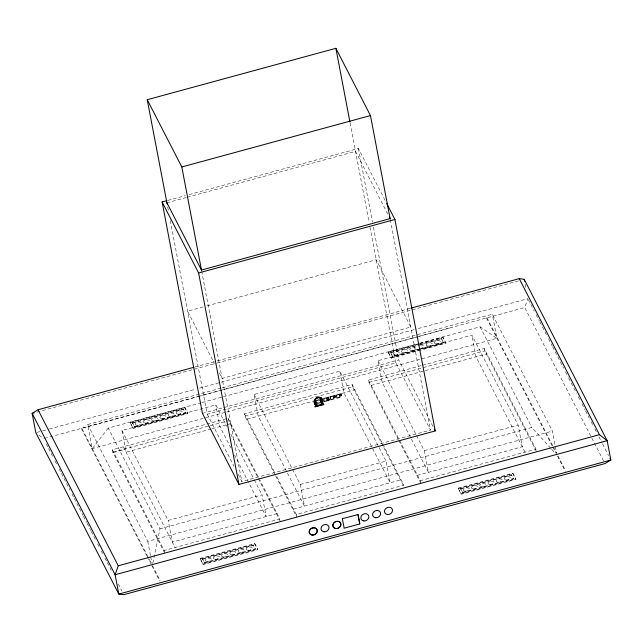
<?xml version="1.0" encoding="UTF-8"?>
<svg xmlns="http://www.w3.org/2000/svg" width="643" height="643" viewBox="0 0 643 643"><rect width="100%" height="100%" fill="white"/><g stroke="black" fill="none" stroke-linecap="round" stroke-linejoin="round"><path stroke-width="0.48" stroke-dasharray="3.21 2.41" d="M201.203 402.767L108.241 428.093L160.019 528.803L152.359 565.422L160.284 580.83M603.576 460.902L524.736 307.547L527.887 298.649L417.46 328.742M108.241 428.093L92.287 448.573L87.689 424.493L221.28 388.099M167.903 200.375L185.313 195.633M189.179 194.572L358.408 148.469L385.792 201.733M166.899 202.794L186.245 197.522M187.217 197.256L355.547 151.394L388.308 215.108M203.051 306.952L187.571 311.164L214.416 363.375M206.917 305.899L376.219 259.764L410.797 327.022L222.148 378.422L218.507 371.341M194.877 367.016L216.177 361.213M217.149 360.948L409.816 308.455M36.997 412.059L216.185 363.239M217.149 362.974L518.379 280.895M36.804 432.45L41.65 431.131M42.623 430.866L48.434 429.283M49.398 429.026L195.657 389.176M199.531 388.115L416.495 328.999M222.245 387.833L492.329 314.242L552.401 431.091L556.629 453.251L553.414 446.998M44.512 438.389L197.489 396.707M198.454 396.45L219.753 390.647M220.726 390.381L416.294 337.093M417.267 336.828L524.736 307.547M202.167 402.502L222.502 396.964M223.475 396.699L419.067 343.41M420.04 343.145L480.072 326.789L496.918 338.331L492.329 314.242M130.111 422.33L184.806 407.429L187.716 413.079L187.804 413.562L133.109 428.463L130.111 422.33L133.109 428.463M419.871 343.378L442.898 337.109L445.896 343.241L391.201 358.143L388.292 352.493L388.203 352.01L418.906 343.643M130.199 422.813L184.895 407.911L187.804 413.562M388.292 352.493L419.003 344.126M419.959 343.86L442.987 337.583L445.896 343.241M132.514 422.748L183.368 408.892L185.305 412.661L185.401 413.144L134.548 427L132.514 422.748L134.548 427M420.466 349.093L392.64 356.68L390.703 352.911L390.606 352.428L417.476 345.106M418.432 344.849L441.46 338.572L443.397 342.341L443.493 342.823L421.422 348.836M132.611 423.231L183.464 409.374L185.401 413.144M390.703 352.911L419.485 345.066M420.442 344.809L441.556 339.054L443.493 342.823M134.451 426.518L185.305 412.661M390.606 352.428L392.543 356.198L418.448 349.141M419.413 348.876L443.397 342.341M211.209 428.977L126.084 452.174L121.945 430.497L215.775 404.929L226.77 426.301M292.517 469.31L300.297 484.444L304.436 506.121L258.189 416.174L254.057 394.497L339.793 371.14L378.711 446.837M416.527 435.52L424.316 450.655L428.447 472.332L382.207 382.384L378.068 360.707L420.635 349.117M421.599 348.852L471.906 335.148L518.145 425.087L522.285 446.764L417.516 475.314M133.021 427.981L187.716 413.079M388.203 352.01L391.113 357.661L445.808 342.759M202.441 413.401L222.743 407.871M223.716 407.606L398.74 359.919L433.43 427.386M170.274 220.493L207.231 414.245L395.879 362.845L430.464 430.103L241.816 481.503L237.717 473.537M91.74 448.726L225.87 412.179M226.842 411.914L497.465 338.178M164.616 552.884L112.838 452.182L112.38 449.77L228.08 418.247L259.233 478.842M275.188 475L244.943 416.182L244.485 413.779L352.099 384.458L403.876 485.16L296.262 514.48L275.638 474.365M398.29 439.434L368.961 382.392L368.503 379.989L421.535 365.537M422.499 365.272L484.203 348.458L535.981 449.168L536.447 451.571L484.669 350.869L484.203 348.458M112.838 452.182L209.256 425.907M210.221 425.642L227.582 420.916M244.943 416.182L352.557 386.861L404.334 487.571M368.961 382.392L484.669 350.869M113.755 452.455L124.694 449.473M212.174 428.712L226.296 424.87M227.204 424.621L230.853 423.624M247.25 419.156L313.101 401.216M342.004 393.339L354.864 389.835M371.268 385.366L486.976 353.843M121.945 430.497L168.193 520.436L262.022 494.877L266.154 516.546L234.566 455.099M300.297 484.444L386.041 461.087L390.172 482.756L343.933 392.817L339.793 371.14M424.316 450.655L518.145 425.087M160.019 528.803L531.849 427.491L551.043 448.621M87.689 424.493L147.769 541.342L552.401 431.091M277.093 513.572L172.324 542.113L168.193 520.436M293.497 509.103L401.111 479.782M112.38 449.77L164.158 550.472L279.858 518.949L259.692 479.726M399.657 440.576L420.281 480.691L535.981 449.168M200.094 558.454L254.789 543.552L257.698 549.202L257.795 549.685L203.1 564.586L200.094 558.454L203.1 564.586M458.186 488.133L512.881 473.232L515.79 478.882L515.887 479.365L461.192 494.266L458.186 488.133L461.192 494.266M200.19 558.936L254.885 544.034L257.795 549.685M458.282 488.616L512.977 473.706L515.887 479.365M202.505 558.871L253.358 545.015L255.295 548.784L255.384 549.267L204.53 563.123L202.505 558.871L204.53 563.123M460.597 488.551L511.45 474.695L513.387 478.464L513.476 478.947L462.622 492.803L460.597 488.551L462.622 492.803M202.593 559.354L253.446 545.497L255.384 549.267M460.685 489.034L511.539 475.177L513.476 478.947M204.442 562.641L255.295 548.784M462.534 492.321L513.387 478.464M203.003 564.104L257.698 549.202M461.095 493.784L515.79 478.882M38.918 435.094L43.547 438.655M551.702 449.344L555.013 452.993M528.345 299.542L534.301 311.132M536.133 314.7L539.34 320.945M539.798 321.83L546.679 335.204M548.511 338.773L552.176 345.902M552.634 346.794L563.638 368.198M565.47 371.758L568.219 377.111M568.677 378.004L576.474 393.154M578.306 396.723L580.139 400.292M581.971 403.852L585.178 410.097M585.636 410.99L589.309 418.119M591.142 421.687L592.975 425.256M594.807 428.817L597.098 433.278M598.93 436.846L602.137 443.083M602.595 443.975L608.559 455.565M487 317.827L552.956 446.105M557.987 455.879L565.904 471.287M486.454 317.98L552.409 446.258M552.867 447.15L556.082 453.387M557.441 456.032L564.916 470.58M480.072 326.789L531.849 427.491M525.05 452.15L476.037 356.817L471.906 335.148M449.513 328.043L81.822 428.222L151.443 563.638M378.068 360.707L416.069 434.628M368.503 379.989L399.199 439.691M398.748 440.318L420.281 482.21M379.169 447.729L386.041 461.087M254.057 394.497L292.059 468.417M244.485 413.779L275.18 473.481M275.646 475.892L296.72 516.892M280.316 521.36L228.546 420.651L228.08 418.247M230.885 434.314L253.784 478.842M254.242 479.734L262.022 494.877M230.901 447.978L219.914 426.606L215.775 404.929M207.231 414.245L234.076 466.456M123.311 446.789L175.089 547.498M81.275 428.375L146.773 555.761M147.231 556.653L150.896 563.79M151.812 565.575L159.737 580.983M46.296 444L48.129 447.568M48.587 448.46L53.168 457.374M55.001 460.943L56.841 464.511M59.132 468.964L60.964 472.533M61.423 473.425L70.135 490.368M71.968 493.937L73.8 497.497M74.258 498.389L82.971 515.332M83.429 516.225L86.636 522.462M87.094 523.354L90.759 530.491M91.218 531.383L95.799 540.297M97.64 543.865L99.014 546.534M101.305 550.995L102.679 553.671M104.97 558.132L106.802 561.693M107.26 562.585L111.85 571.498M118.264 583.981L121.929 591.118M525.114 284.15L526.038 288.98M512.881 473.232L512.977 473.706M511.45 474.695L511.539 475.177M442.898 337.109L442.987 337.583M441.46 338.572L441.556 339.054M390.309 219.633L430.464 430.103M358.408 148.469L372.474 222.229M373.414 227.148L398.74 359.919M420.281 480.691L420.739 483.102M350.146 123.062L369.09 222.398M369.99 227.124L395.879 362.845M392.543 356.198L392.64 356.68M391.113 357.661L391.201 358.143M352.099 384.458L352.557 386.861M296.262 514.48L296.568 516.088M254.789 543.552L254.885 544.034M201.661 271.033L241.816 481.503M253.358 545.015L253.446 545.497M167.686 206.917L168.434 210.848M184.806 407.429L184.895 407.911M183.368 408.892L183.464 409.374M164.158 550.472L164.463 552.08M147.769 541.342L150.526 555.793M150.703 556.758L151.989 563.493M420.273 345.243A3.07 1.575 -10.8 0 1 424.026 346.087A3.07 1.575 -10.8 0 1 420.972 348.289M464.849 491.099A3.07 1.575 -10.8 0 0 469.422 489.114A3.07 1.575 -10.8 0 0 464.921 488.326A3.07 1.575 -10.8 0 0 464.849 491.099M473.047 488.865A3.07 1.575 -10.8 0 0 477.628 486.88A3.07 1.575 -10.8 0 0 473.119 486.092A3.07 1.575 -10.8 0 0 473.047 488.865M489.452 484.396A3.07 1.575 -10.8 0 0 494.033 482.411A3.07 1.575 -10.8 0 0 489.524 481.623A3.07 1.575 -10.8 0 0 489.452 484.396M497.658 482.162A3.07 1.575 -10.8 0 0 502.231 480.176A3.07 1.575 -10.8 0 0 497.73 479.389A3.07 1.575 -10.8 0 0 497.658 482.162M481.253 486.63A3.07 1.575 -10.8 0 0 485.827 484.645A3.07 1.575 -10.8 0 0 481.326 483.857A3.07 1.575 -10.8 0 0 481.253 486.63M505.856 479.927A3.07 1.575 -10.8 0 0 510.438 477.942A3.07 1.575 -10.8 0 0 505.928 477.154A3.07 1.575 -10.8 0 0 505.856 479.927M136.766 425.296A3.07 1.575 -10.8 0 0 141.347 423.311A3.07 1.575 -10.8 0 0 136.838 422.523A3.07 1.575 -10.8 0 0 136.766 425.296M144.972 423.062A3.07 1.575 -10.8 0 0 149.546 421.077A3.07 1.575 -10.8 0 0 145.045 420.289A3.07 1.575 -10.8 0 0 144.972 423.062M161.377 418.593A3.07 1.575 -10.8 0 0 165.95 416.608A3.07 1.575 -10.8 0 0 161.449 415.82A3.07 1.575 -10.8 0 0 161.377 418.593M169.575 416.359A3.07 1.575 -10.8 0 0 174.157 414.373A3.07 1.575 -10.8 0 0 169.648 413.586A3.07 1.575 -10.8 0 0 169.575 416.359M153.171 420.827A3.07 1.575 -10.8 0 0 157.752 418.842A3.07 1.575 -10.8 0 0 153.243 418.054A3.07 1.575 -10.8 0 0 153.171 420.827M177.781 414.124A3.07 1.575 -10.8 0 0 182.355 412.139A3.07 1.575 -10.8 0 0 177.854 411.351A3.07 1.575 -10.8 0 0 177.781 414.124M394.858 354.976A3.07 1.575 -10.8 0 0 399.44 352.991A3.07 1.575 -10.8 0 0 394.931 352.203A3.07 1.575 -10.8 0 0 394.858 354.976M403.065 352.742A3.07 1.575 -10.8 0 0 407.638 350.756A3.07 1.575 -10.8 0 0 403.137 349.969A3.07 1.575 -10.8 0 0 403.065 352.742M427.667 346.038A3.07 1.575 -10.8 0 0 432.249 344.053A3.07 1.575 -10.8 0 0 427.74 343.266A3.07 1.575 -10.8 0 0 427.667 346.038M411.263 350.507A3.07 1.575 -10.8 0 0 415.844 348.522A3.07 1.575 -10.8 0 0 411.335 347.734A3.07 1.575 -10.8 0 0 411.263 350.507M435.874 343.804A3.07 1.575 -10.8 0 0 440.447 341.819A3.07 1.575 -10.8 0 0 435.946 341.031A3.07 1.575 -10.8 0 0 435.874 343.804M206.757 561.419A3.07 1.575 -10.8 0 0 211.33 559.434A3.07 1.575 -10.8 0 0 206.829 558.646A3.07 1.575 -10.8 0 0 206.757 561.419M214.955 559.185A3.07 1.575 -10.8 0 0 219.536 557.2A3.07 1.575 -10.8 0 0 215.027 556.412A3.07 1.575 -10.8 0 0 214.955 559.185M231.359 554.716A3.07 1.575 -10.8 0 0 235.941 552.731A3.07 1.575 -10.8 0 0 231.432 551.943A3.07 1.575 -10.8 0 0 231.359 554.716M239.566 552.482A3.07 1.575 -10.8 0 0 244.139 550.496A3.07 1.575 -10.8 0 0 239.638 549.709A3.07 1.575 -10.8 0 0 239.566 552.482M223.161 556.951A3.07 1.575 -10.8 0 0 227.735 554.965A3.07 1.575 -10.8 0 0 223.234 554.178A3.07 1.575 -10.8 0 0 223.161 556.951M247.764 550.247A3.07 1.575 -10.8 0 0 252.345 548.262A3.07 1.575 -10.8 0 0 247.836 547.474A3.07 1.575 -10.8 0 0 247.764 550.247"/><path stroke-width="0.96" d="M314.081 401.602L314.323 400.485M314.684 401.095L314.821 400.613M322.119 403.667L322.778 402.02A5.281 4.477 -27.2 0 0 322.448 399.319M322.641 402.622L322.802 402.068M609.934 458.242L610.85 460.026L118.802 594.084L35.839 432.715L32.15 413.377L38.033 409.752L118.256 565.784L115.113 574.746L118.802 594.084L123.769 594.687L604.959 463.579L610.85 460.026L607.161 440.688L524.198 279.311L519.222 278.644L410.781 308.19M314.355 400.533L315.207 398.965M321.942 402.968L322.256 401.963A4.638 3.93 -27.2 0 0 321.749 399.231M315.287 399.689L314.708 401.144A4.638 3.93 -27.2 0 0 315.239 403.933M321.918 402.92L321.363 403.828M322.384 403.113L321.757 404.142M315.311 399.745L315.6 399.279M315.231 399.022L316.589 397.84A4.196 3.561 -27.2 0 1 318.832 397.229L319.981 397.406M315.625 399.327L315.962 398.901M321.339 403.78C318.156 406.127 319.282 406.087 323.686 404.64L323.558 404.037L323.686 404.64M321.733 404.093L321.323 404.519M315.986 398.949L316.814 398.282M316.107 398.21L316.613 397.888A4.196 3.561 -27.2 0 1 318.856 397.278M316.396 398.62L316.838 398.33A3.689 3.135 -27.2 0 1 318.815 397.8L319.804 397.913M320.568 404.495L319.659 405.002M167.124 203.968L147.239 99.713L335.887 48.313L370.464 115.571L390.164 218.837M147.239 99.713L181.816 166.971L370.464 115.571M386.708 203.509L394.923 219.488L435.255 430.939L238.955 484.428L202.441 413.401L162.1 201.95L166.939 200.632M162.1 201.95L198.615 272.97L394.923 219.488M38.033 409.752L193.913 367.282M34.087 412.854L32.15 413.377L115.113 574.746L607.161 440.688L599.445 434.676L519.222 278.644M315.263 400.886L319.306 399.777L321.058 401.578C319.772 398.017 322.215 399.287 321.813 402.196L317.658 403.33L316.034 401.586L316.444 403.659L315.834 403.828L315.287 400.935M329.007 399.568L329.144 400.195L324.209 401.545L323.63 398.604L328.565 397.253L328.702 397.88L326.813 398.339C326.556 400.155 329.16 397.302 328.927 399.038L327.038 399.496L327.174 400.131L329.039 399.616L327.174 400.131M330.172 396.819L335.107 395.477L335.244 396.104L333.355 396.562C333.098 398.379 335.702 395.517 335.461 397.261L333.58 397.72L333.821 398.925L330.751 399.761L330.197 396.868M339.641 395.509L339.504 394.882L341.393 394.424L341.256 393.797L336.321 395.148L336.9 398.089L339.97 397.245L339.729 396.04L341.61 395.582L341.481 394.955L339.617 395.461L341.481 394.955M326.925 398.917L328.79 398.411M333.468 397.141L335.333 396.635M316.268 404.833L318.896 405.219L319.041 405.91L314.99 406.955L314.885 406.4L317.288 405.797L316.46 405.524M321.09 404.704L323.582 404.085M118.256 565.784L599.445 434.676M342.349 518.724L358.006 514.521L359.799 523.924L344.174 528.184L342.373 518.78M317.682 405.339L318.181 405.363M319.402 397.261L321.002 397.824M319.29 397.776L320.262 398.057M316.726 405.098L317.192 405.251M317.015 405.749L315.118 404.616M320.238 398.009L321.098 398.539M320.978 397.776L321.452 398.13M315.215 403.876L316.292 404.881M321.428 398.081L321.854 398.491M321.074 398.491L321.749 399.231M315.544 405.034L314.773 404.198A5.281 4.477 -27.2 0 1 314.17 401.039M321.83 398.443L322.473 399.367M314.515 403.788L314.797 404.246M389.216 216.876L390.124 218.644L201.476 270.044L166.899 202.794M434.346 429.162L435.255 430.939M321.058 401.578L320.632 399.424M359.799 523.924L357.982 514.472M524.198 279.311L524.559 281.248M335.887 48.313L349.953 122.082M181.816 166.971L201.516 270.237M198.615 272.97L238.955 484.428M387.592 514.496A4.139 3.512 -27.2 0 0 392.334 509.328A4.139 3.512 -27.2 0 0 385.551 508.742A4.139 3.512 -27.2 0 0 387.592 514.496M335.967 528.562A4.139 3.512 -27.2 0 0 340.71 523.394A4.139 3.512 -27.2 0 0 333.926 522.807A4.139 3.512 -27.2 0 0 335.967 528.562A4.139 3.512 -27.2 0 0 340.742 523.45A4.139 3.512 -27.2 0 0 333.958 522.863A4.139 3.512 -27.2 0 0 335.992 528.618M312.305 535.008A4.139 3.512 -27.2 0 0 317.047 529.848A4.139 3.512 -27.2 0 0 310.264 529.261A4.139 3.512 -27.2 0 0 312.305 535.008M312.329 535.064A4.139 3.512 -27.2 0 0 317.071 529.896A4.139 3.512 -27.2 0 0 310.288 529.31A4.139 3.512 -27.2 0 0 312.329 535.064M363.922 520.943A4.139 3.512 -27.2 0 0 368.672 515.782A4.139 3.512 -27.2 0 0 361.888 515.196A4.139 3.512 -27.2 0 0 363.922 520.943M324.08 531.801A4.139 3.512 -27.2 0 0 328.822 526.633A4.139 3.512 -27.2 0 0 322.039 526.046A4.139 3.512 -27.2 0 0 324.08 531.801M375.705 517.736A4.139 3.512 -27.2 0 0 380.447 512.567A4.139 3.512 -27.2 0 0 373.663 511.981A4.139 3.512 -27.2 0 0 375.705 517.736"/></g></svg>
